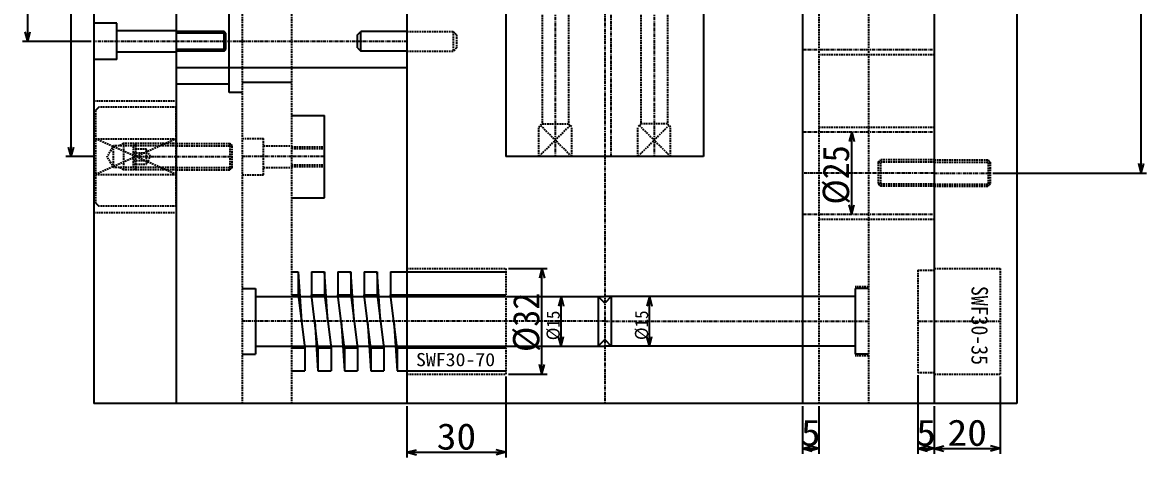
# Model space of a CAD drawing. Extents: x -554 to 592, y -350 to 391.
# Drawn here: x -546.7 to -205.6, y -16.4 to 115.8 of the extents above; entities that cross this region are included whole.
import ezdxf
from ezdxf.enums import TextEntityAlignment as Align

# ---------------------------------------------------------------- set-up
doc = ezdxf.new("R2010")
doc.units = 0
doc.linetypes.add('CENTER', pattern=[1.75, 1, -0.25, 0.25, -0.25])
doc.linetypes.add('DASHED', pattern=[0.75, 0.5, -0.25])
for name, color, linetype in [('L12', 7, 'CONTINUOUS'), ('L13', 7, 'CONTINUOUS'), ('L5', 7, 'CONTINUOUS'), ('L8', 7, 'CONTINUOUS'), ('L9', 7, 'CONTINUOUS')]:
    doc.layers.add(name, color=color, linetype=linetype)

msp = doc.modelspace()

# ---------------------------------------------------------------- linework, layer by layer
at = {"layer": 'L12', "color": 251, "linetype": 'CONTINUOUS'}
for p, q in [((-207.204188, 70), (-207.204188, 280)), ((-545.068063, 110), (-545.068063, 240)), ((-531.895288, 75), (-531.895288, 175)), ((-545.068063, 110), (-545.84452, 112.897777)), ((-545.068063, 110), (-544.291606, 112.897777)), ((-525.8, 110), (-546.668063, 110)), ((-295.052356, 82.5), (-295.828813, 79.602223)), ((-295.052356, 57.5), (-295.052356, 82.5)), ((-295.052356, 82.5), (-294.275899, 79.602223)), ((-531.895288, 75), (-532.671745, 77.897777)), ((-531.895288, 75), (-531.118831, 77.897777)), ((-525.3, 75), (-533.495288, 75)), ((-207.204188, 70), (-207.980646, 72.897777)), ((-207.204188, 70), (-206.427731, 72.897777)), ((-252.2, 70), (-205.604188, 70)), ((-295.052356, 57.5), (-295.828813, 60.397777)), ((-295.052356, 57.5), (-294.275899, 60.397777)), ((-399.2, 41), (-387.441885, 41)), ((-389.041885, 41), (-389.818342, 38.102223)), ((-389.041885, 9), (-389.041885, 41)), ((-389.041885, 41), (-388.265428, 38.102223)), ((-389.041885, 9), (-389.818342, 11.897777)), ((-389.041885, 9), (-388.265428, 11.897777)), ((-400, 8.2), (-400, -16.359162)), ((-399.2, 9), (-387.441885, 9)), ((-275, 8.7), (-275, -15.202094)), ((-250, 8.2), (-250, -15.202094)), ((-430, -0.8), (-430, -16.359162)), ((-310, -0.8), (-310, -15.202094)), ((-305, -0.8), (-305, -15.202094)), ((-270, -0.8), (-270, -15.202094)), ((-270, -0.8), (-270, -15.202094)), ((-310, -13.602094), (-307.102223, -12.825637)), ((-310, -13.602094), (-305, -13.602094)), ((-310, -13.602094), (-307.102223, -14.378551)), ((-305, -13.602094), (-307.897777, -12.825637)), ((-305, -13.602094), (-307.897777, -14.378551)), ((-275, -13.602094), (-272.102223, -12.825637)), ((-275, -13.602094), (-270, -13.602094)), ((-275, -13.602094), (-272.102223, -14.378551)), ((-270, -13.602094), (-272.897777, -12.825637)), ((-270, -13.602094), (-272.897777, -14.378551)), ((-270, -13.602094), (-267.102223, -12.825637)), ((-270, -13.602094), (-250, -13.602094)), ((-270, -13.602094), (-267.102223, -14.378551)), ((-250, -13.602094), (-252.897777, -12.825637)), ((-250, -13.602094), (-252.897777, -14.378551)), ((-430, -14.759162), (-427.102223, -13.982705)), ((-430, -14.759162), (-400, -14.759162)), ((-430, -14.759162), (-427.102223, -15.535619)), ((-400, -14.759162), (-402.897777, -13.982705)), ((-400, -14.759162), (-402.897777, -15.535619))]:
    msp.add_line(p, q, dxfattribs=at)
at = {"layer": 'L13', "color": 2, "linetype": 'CONTINUOUS'}
for p, q in [((-518, 115.5), (-525, 115.5)), ((-518, 104.5), (-518, 115.5)), ((-500, 113.25), (-518, 113.25)), ((-500, 106.75), (-518, 106.75)), ((-518, 104.5), (-525, 104.5))]:
    msp.add_line(p, q, dxfattribs=at)
at = {"layer": 'L13', "color": 253, "linetype": 'CONTINUOUS'}
for p, q in [((-523.5, 90), (-524.5, 89)), ((-524.5, 61), (-523.5, 60))]:
    msp.add_line(p, q, dxfattribs=at)
at = {"layer": 'L13', "color": 253, "linetype": 'DASHED'}
for p, q in [((-524.5, 89), (-524.5, 61)), ((-500, 90), (-523.5, 90)), ((-500, 60), (-500, 90)), ((-524.5, 80.385165), (-500, 80.385165)), ((-500, 80.385165), (-524.5, 69.614835)), ((-500, 69.614835), (-524.5, 80.385165)), ((-513, 78.3235), (-512.3235, 79)), ((-512.3235, 71), (-512.3235, 79)), ((-513, 71.6765), (-513, 78.3235)), ((-509, 77.309401), (-513, 77.309401)), ((-513, 76.154701), (-509, 76.154701)), ((-509, 72.690599), (-509, 77.309401)), ((-507.845299, 75), (-509, 77)), ((-513, 73.845299), (-509, 73.845299)), ((-513, 72.690599), (-509, 72.690599)), ((-512.3235, 71), (-513, 71.6765)), ((-509, 73), (-507.845299, 75)), ((-524.5, 69.614835), (-500, 69.614835)), ((-500, 60), (-523.5, 60))]:
    msp.add_line(p, q, dxfattribs=at)
at = {"layer": 'L13', "color": 3, "linetype": 'CONTINUOUS'}
for p, q in [((-465, 87.5), (-455, 87.5)), ((-455, 62.5), (-455, 87.5)), ((-465, 62.5), (-455, 62.5))]:
    msp.add_line(p, q, dxfattribs=at)
at = {"layer": 'L13', "color": 5, "linetype": 'DASHED'}
for p, q in [((-516, 79), (-517.169134, 78.325)), ((-500, 79), (-516, 79)), ((-516, 71), (-517.169134, 71.675)), ((-500, 71), (-516, 71))]:
    msp.add_line(p, q, dxfattribs=at)
at = {"layer": 'L13', "color": 2, "linetype": 'DASHED'}
for p, q in [((-516, 79), (-516, 71)), ((-519, 78.325), (-520.997862, 75)), ((-500, 78.325), (-519, 78.325)), ((-519, 71.675), (-519, 78.325)), ((-519, 71.675), (-520.997862, 75)), ((-500, 71.675), (-519, 71.675))]:
    msp.add_line(p, q, dxfattribs=at)
at = {"layer": 'L13', "color": 3, "linetype": 'DASHED'}
for p, q in [((-465, 78), (-455, 78)), ((-465, 77.5), (-455, 77.5)), ((-465, 72.5), (-455, 72.5)), ((-465, 72), (-455, 72))]:
    msp.add_line(p, q, dxfattribs=at)
at = {"layer": 'L13', "color": 253, "linetype": 'CENTER'}
msp.add_line((-513, 75), (-500, 75), dxfattribs=at)
at = {"layer": 'L13', "color": 3, "linetype": 'CENTER'}
msp.add_line((-455, 75), (-465, 75), dxfattribs=at)
at = {"layer": 'L13', "color": 206, "linetype": 'CONTINUOUS'}
for p, q in [((-465, 40), (-463, 40)), ((-463, 40), (-463, 33)), ((-463, 40), (-462, 25)), ((-459, 40), (-459, 33)), ((-459, 40), (-455, 40)), ((-455, 40), (-455, 33)), ((-454, 25), (-455, 40)), ((-451, 40), (-451, 33)), ((-451, 40), (-447, 40)), ((-447, 40), (-447, 33)), ((-446, 25), (-447, 40)), ((-443, 40), (-443, 33)), ((-443, 40), (-439, 40)), ((-439, 40), (-439, 33)), ((-438, 25), (-439, 40)), ((-435, 40), (-435, 33)), ((-435, 40), (-400, 40)), ((-465, 33), (-463, 33)), ((-463, 33), (-461, 17)), ((-457, 17), (-459, 33)), ((-459, 33), (-455, 33)), ((-455, 33), (-453, 17)), ((-449, 17), (-451, 33)), ((-451, 33), (-447, 33)), ((-447, 33), (-445, 17)), ((-441, 17), (-443, 33)), ((-443, 33), (-439, 33)), ((-439, 33), (-437, 17)), ((-433, 17), (-435, 33)), ((-435, 33), (-400, 33)), ((-458, 25), (-457, 10)), ((-450, 25), (-449, 10)), ((-442, 25), (-441, 10)), ((-434, 25), (-433, 10)), ((-465, 17), (-461, 17)), ((-461, 17), (-461, 10)), ((-457, 17), (-457, 10)), ((-457, 17), (-453, 17)), ((-453, 17), (-453, 10)), ((-449, 17), (-449, 10)), ((-449, 17), (-445, 17)), ((-445, 17), (-445, 10)), ((-441, 17), (-441, 10)), ((-441, 17), (-437, 17)), ((-437, 17), (-437, 10)), ((-433, 17), (-433, 10)), ((-433, 17), (-400, 17)), ((-465, 10), (-461, 10)), ((-457, 10), (-453, 10)), ((-449, 10), (-445, 10)), ((-441, 10), (-437, 10)), ((-433, 10), (-400, 10))]:
    msp.add_line(p, q, dxfattribs=at)
at = {"layer": 'L5', "color": 7, "linetype": 'CENTER'}
msp.add_line((-370, 350), (-370, 0), dxfattribs=at)
at = {"layer": 'L5', "color": 7, "linetype": 'CONTINUOUS'}
for p, q in [((-400, 275), (-400, 75)), ((-340, 275), (-340, 75)), ((-370, 75), (-400, 75)), ((-340, 75), (-370, 75))]:
    msp.add_line(p, q, dxfattribs=at)
at = {"layer": 'L5', "color": 3, "linetype": 'CENTER'}
msp.add_line((-368, 75), (-368, 275), dxfattribs=at)
at = {"layer": 'L8', "color": 7, "linetype": 'CONTINUOUS'}
for p, q in [((-525, 350), (-525, 0)), ((-500, 350), (-500, 0)), ((-430, 350), (-430, 0)), ((-310, 350), (-310, 0)), ((-270, 350), (-270, 0)), ((-245, 350), (-245, 0)), ((-245, 0), (-525, 0))]:
    msp.add_line(p, q, dxfattribs=at)
at = {"layer": 'L8', "color": 7, "linetype": 'DASHED'}
for p, q in [((-480, 350), (-480, 0)), ((-465, 350), (-465, 0)), ((-305, 350), (-305, 0)), ((-290, 350), (-290, 0)), ((-430, 113), (-416, 113)), ((-416, 113), (-416, 107)), ((-415, 112), (-416, 113)), ((-415, 112), (-415, 108)), ((-430, 107), (-416, 107)), ((-415, 108), (-416, 107)), ((-525, 92), (-500, 92)), ((-525, 58), (-500, 58)), ((-270, 41), (-250, 41)), ((-250, 41), (-250, 9)), ((-290, 35.5), (-294, 35.5)), ((-290, 14.5), (-294, 14.5)), ((-270, 9), (-250, 9))]:
    msp.add_line(p, q, dxfattribs=at)
at = {"layer": 'L8', "color": 2, "linetype": 'CONTINUOUS'}
for p, q in [((-484, 94.5), (-484, 125.5)), ((-485.5, 113), (-500, 113)), ((-485.5, 107), (-485.5, 113)), ((-485, 112.5), (-485.5, 113)), ((-445, 112), (-444, 113)), ((-444, 107), (-444, 113)), ((-430, 113), (-444, 113)), ((-485.5, 112.5), (-500, 112.5)), ((-485, 107.5), (-485, 112.5)), ((-445, 108), (-445, 112)), ((-485.5, 107.5), (-500, 107.5)), ((-485.5, 107), (-500, 107)), ((-485.5, 107), (-485, 107.5)), ((-445, 108), (-444, 107)), ((-430, 107), (-444, 107)), ((-430, 102), (-500, 102)), ((-484, 97), (-500, 97)), ((-465, 97.5), (-480, 97.5)), ((-480, 94.5), (-484, 94.5)), ((-383.253933, 32.5), (-384.03039, 29.602223)), ((-383.253933, 17.5), (-383.253933, 32.5)), ((-383.253933, 32.5), (-382.477475, 29.602223)), ((-356.435955, 32.5), (-357.212412, 29.602223)), ((-356.435955, 17.5), (-356.435955, 32.5)), ((-356.435955, 32.5), (-355.659498, 29.602223)), ((-383.253933, 17.5), (-384.03039, 20.397777)), ((-383.253933, 17.5), (-382.477475, 20.397777)), ((-356.435955, 17.5), (-357.212412, 20.397777)), ((-356.435955, 17.5), (-355.659498, 20.397777))]:
    msp.add_line(p, q, dxfattribs=at)
at = {"layer": 'L8', "color": 2, "linetype": 'CENTER'}
for p, q in [((-500, 110), (-525, 110)), ((-480, 110), (-500, 110)), ((-465, 110), (-480, 110)), ((-430, 110), (-465, 110))]:
    msp.add_line(p, q, dxfattribs=at)
at = {"layer": 'L8', "color": 56, "linetype": 'CENTER'}
for p, q in [((-310, 107.5), (-270, 107.5)), ((-310, 82.5), (-270, 82.5)), ((-305, 70), (-310, 70)), ((-290, 70), (-305, 70)), ((-270, 70), (-290, 70)), ((-270, 70), (-253, 70)), ((-310, 57.5), (-270, 57.5))]:
    msp.add_line(p, q, dxfattribs=at)
at = {"layer": 'L8', "color": 56, "linetype": 'DASHED'}
for p, q in [((-305, 106), (-290, 106)), ((-290, 106), (-270, 106)), ((-305, 84), (-290, 84)), ((-290, 84), (-270, 84)), ((-287, 73.3235), (-286.3235, 74)), ((-270, 73.3235), (-287, 73.3235)), ((-287, 73.3235), (-287, 66.6765)), ((-270, 74), (-286.3235, 74)), ((-286.3235, 74), (-286.3235, 66)), ((-270, 74), (-253.6765, 74)), ((-270, 73.3235), (-253, 73.3235)), ((-253, 73.3235), (-253.6765, 74)), ((-253.6765, 74), (-253.6765, 66)), ((-253, 73.3235), (-253, 66.6765)), ((-270, 66.6765), (-287, 66.6765)), ((-287, 66.6765), (-286.3235, 66)), ((-270, 66), (-286.3235, 66)), ((-270, 66.6765), (-253, 66.6765)), ((-270, 66), (-253.6765, 66)), ((-253, 66.6765), (-253.6765, 66)), ((-305, 56), (-290, 56)), ((-290, 56), (-270, 56))]:
    msp.add_line(p, q, dxfattribs=at)
at = {"layer": 'L8', "color": 251, "linetype": 'DASHED'}
for p, q in [((-500, 79), (-483.6765, 79)), ((-483, 78.3235), (-483.6765, 79)), ((-483.6765, 71), (-483.6765, 79)), ((-500, 78.3235), (-483, 78.3235)), ((-483, 71.6765), (-483, 78.3235)), ((-500, 71.6765), (-483, 71.6765)), ((-483, 71.6765), (-483.6765, 71)), ((-500, 71), (-483.6765, 71))]:
    msp.add_line(p, q, dxfattribs=at)
at = {"layer": 'L8', "color": 3, "linetype": 'DASHED'}
for p, q in [((-480, 80.5), (-473.5, 80.5)), ((-473.5, 69.5), (-473.5, 80.5)), ((-473.5, 78.25), (-465, 78.25)), ((-473.5, 71.75), (-465, 71.75)), ((-480, 69.5), (-473.5, 69.5))]:
    msp.add_line(p, q, dxfattribs=at)
at = {"layer": 'L8', "color": 253, "linetype": 'CENTER'}
msp.add_line((-500, 75), (-483, 75), dxfattribs=at)
at = {"layer": 'L8', "color": 3, "linetype": 'CENTER'}
for p, q in [((-465, 75), (-480, 75)), ((-370, 25), (-310, 25)), ((-310, 25), (-305, 25)), ((-305, 25), (-290, 25))]:
    msp.add_line(p, q, dxfattribs=at)
at = {"layer": 'L8', "color": 6, "linetype": 'DASHED'}
for p, q in [((-430, 41), (-400, 41)), ((-400, 41), (-400, 9)), ((-275, 40.5), (-270, 40.5)), ((-275, 40.5), (-275, 9.5)), ((-430, 9), (-400, 9)), ((-275, 9.5), (-270, 9.5))]:
    msp.add_line(p, q, dxfattribs=at)
at = {"layer": 'L8', "color": 251, "linetype": 'CONTINUOUS'}
for p, q in [((-480, 35), (-476, 35)), ((-476, 35), (-476, 15)), ((-476, 32.5), (-465, 32.5)), ((-465, 32.5), (-400, 32.5)), ((-400, 32.5), (-370, 32.5)), ((-372, 32.5), (-372, 17.5)), ((-372, 32.5), (-370, 30.5)), ((-476, 17.5), (-465, 17.5)), ((-465, 17.5), (-400, 17.5)), ((-400, 17.5), (-370, 17.5)), ((-370, 19.5), (-372, 17.5)), ((-480, 15), (-476, 15))]:
    msp.add_line(p, q, dxfattribs=at)
at = {"layer": 'L8', "color": 3, "linetype": 'CONTINUOUS'}
for p, q in [((-294, 35), (-294, 15)), ((-290, 35), (-294, 35)), ((-368, 32.5), (-370, 30.5)), ((-310, 32.5), (-370, 32.5)), ((-368, 32.5), (-368, 17.5)), ((-305, 32.5), (-310, 32.5)), ((-294, 32.5), (-305, 32.5)), ((-370, 19.5), (-368, 17.5)), ((-310, 17.5), (-370, 17.5)), ((-305, 17.5), (-310, 17.5)), ((-294, 17.5), (-305, 17.5)), ((-290, 15), (-294, 15))]:
    msp.add_line(p, q, dxfattribs=at)
at = {"layer": 'L8', "color": 251, "linetype": 'CENTER'}
for p, q in [((-465, 25), (-480, 25)), ((-430, 25), (-465, 25)), ((-370, 25), (-430, 25))]:
    msp.add_line(p, q, dxfattribs=at)
at = {"layer": 'L8', "color": 6, "linetype": 'CENTER'}
msp.add_line((-275, 25), (-270, 25), dxfattribs=at)
at = {"layer": 'L8', "color": 7, "linetype": 'CENTER'}
msp.add_line((-270, 25), (-250, 25), dxfattribs=at)
at = {"layer": 'L9', "color": 136, "linetype": 'CENTER'}
for p, q in [((-385, 275), (-385, 75)), ((-355, 275), (-355, 75))]:
    msp.add_line(p, q, dxfattribs=at)
at = {"layer": 'L9', "color": 136, "linetype": 'DASHED'}
for p, q in [((-389, 265), (-389, 85)), ((-381, 265), (-381, 85)), ((-359, 265), (-359, 85)), ((-351, 265), (-351, 85)), ((-390, 84), (-389, 85)), ((-380.5, 84.5), (-390, 75)), ((-390, 75), (-390, 84)), ((-389.5, 84.5), (-380, 75)), ((-389, 85), (-381, 85)), ((-381, 85), (-380, 84)), ((-380, 75), (-380, 84)), ((-359, 85), (-360, 84)), ((-350.5, 84.5), (-360, 75)), ((-360, 75), (-360, 84)), ((-359.5, 84.5), (-350, 75)), ((-351, 85), (-359, 85)), ((-350, 84), (-351, 85)), ((-350, 75), (-350, 84))]:
    msp.add_line(p, q, dxfattribs=at)

# ---------------------------------------------------------------- texts
at = {"layer": 'L12', "color": 251, "linetype": 'CONTINUOUS', "width": 0.75}
for s, p, p2 in [('%%c25', (-295.852356, 60.450262), (-295.852356, 78.450262)), ('%%c32', (-389.841885, 15.680628), (-389.841885, 33.680628))]:
    msp.add_text(s, height=8, rotation=90, dxfattribs=at).set_placement(p, p2, align=Align.ALIGNED)
for s, p, p2 in [('30', (-421, -13.959162), (-409, -13.959162)), ('5', (-310.5, -12.802094), (-304.5, -12.802094)), ('5', (-275.5, -12.802094), (-269.5, -12.802094)), ('20', (-266, -12.802094), (-254, -12.802094))]:
    msp.add_text(s, height=8, dxfattribs=at).set_placement(p, p2, align=Align.ALIGNED)
at = {"layer": 'L8', "color": 2, "linetype": 'CONTINUOUS'}
for s, height, rotation, width, p, p2 in [('SWF30-35', 5, 270, 0.6, (-258.712101, 35.742583), (-258.712101, 11.742583)), ('%%c15', 4, 90, 0.75, (-383.653933, 19.25618), (-383.653933, 28.25618)), ('%%c15', 4, 90, 0.75, (-356.835955, 19.31236), (-356.835955, 28.31236))]:
    msp.add_text(s, height=height, rotation=rotation, dxfattribs=dict(at, width=width)).set_placement(p, p2, align=Align.ALIGNED)
at = {"layer": 'L8', "color": 2, "linetype": 'CONTINUOUS', "width": 0.75}
msp.add_text('SWF30-70', height=4, dxfattribs=at).set_placement((-427.26178, 11.376963), (-403.26178, 11.376963), align=Align.ALIGNED)

doc.saveas('drawing.dxf')
